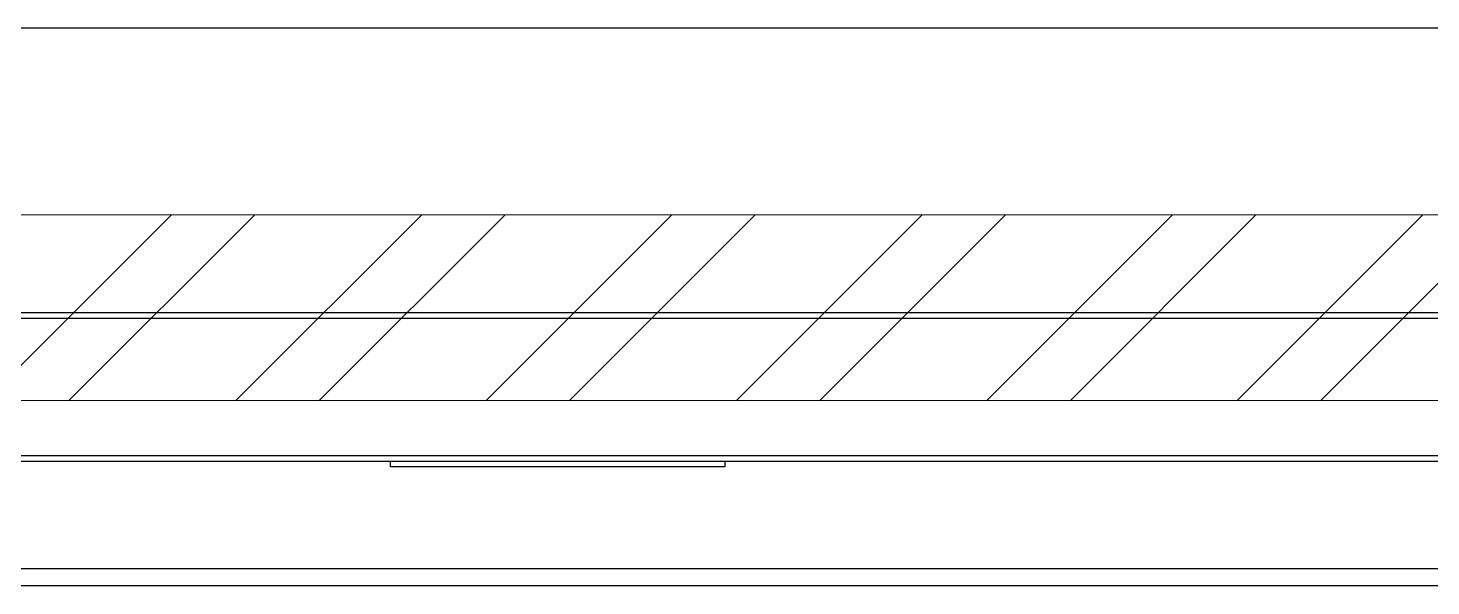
# Model space of a CAD drawing. Header units: millimetres. Extents: x 32496 to 166256, y 3504 to 23939.
# Drawn here: x 100651 to 101406, y 8558 to 8858 of the extents above; entities that cross this region are included whole.
import ezdxf

# ---------------------------------------------------------------- set-up
doc = ezdxf.new("R2010")
doc.units = ezdxf.units.MM
doc.layers.get('0').update_dxf_attribs({"lineweight": 35})
for name, color, linetype in [('FG-S100X100-2059_0', 7, 'Continuous'), ('QIAOJIA_0', 7, 'Continuous'), ('S04S0230_0', 7, 'Continuous')]:
    doc.layers.add(name, color=color, linetype=linetype)

# ---------------------------------------------------------------- blocks, each defined once
blk = doc.blocks.new('etryt5rte')
at = {"color": 2, "lineweight": -3}
for p, q in [((76194.75, -53517.2), (63702.7, -53517.2)), ((76094.75, -53617.2), (63802.7, -53619.51)), ((75994.75, -53717.2), (63902.7, -53719.51)), ((75894.64, -53817.41), (64002.7, -53817.41))]:
    blk.add_line(p, q, dxfattribs=at)
at = {"color": 2}
for p, q in [((72531.14, -53717.86), (72631.15, -53617.85)), ((72576.05, -53717.86), (72676.06, -53617.85)), ((72665.87, -53717.84), (72765.88, -53617.83)), ((72710.78, -53717.83), (72810.79, -53617.82)), ((72800.6, -53717.81), (72900.61, -53617.8)), ((72845.51, -53717.8), (72945.52, -53617.79)), ((72935.33, -53717.79), (73035.34, -53617.78)), ((72980.24, -53717.78), (73080.25, -53617.77)), ((73070.06, -53717.76), (73170.07, -53617.75)), ((73114.97, -53717.75), (73214.98, -53617.74)), ((73204.79, -53717.74), (73304.79, -53617.73)), ((73249.7, -53717.73), (73349.7, -53617.72))]:
    blk.add_line(p, q, dxfattribs=at)
blk = doc.blocks.new('gtrytrgtrr')
at = {"layer": 'FG-S100X100-2059_0', "color": 7, "linetype": 'Continuous'}
for p, q in [((69069.26, -72454.29), (69069.26, -72451.29)), ((69249.26, -72454.29), (69069.26, -72454.29)), ((69249.26, -72451.29), (69249.26, -72454.29))]:
    blk.add_line(p, q, dxfattribs=at)
at = {"layer": 'QIAOJIA_0', "color": 7, "linetype": 'Continuous'}
blk.add_line((68109.26, -72509.09), (70991.96, -72509.09), dxfattribs=at)
at = {"layer": 'S04S0230_0', "color": 7, "linetype": 'Continuous'}
for p, q in [((60350.26, -72371.29), (72186.26, -72371.29)), ((60350.26, -72451.29), (72186.26, -72451.29))]:
    blk.add_line(p, q, dxfattribs=at)
at = {"layer": 'S04S0230_0', "color": 9, "linetype": 'Continuous'}
for p, q in [((60350.26, -72374.29), (72186.26, -72374.29)), ((60350.26, -72448.29), (72186.26, -72448.29))]:
    blk.add_line(p, q, dxfattribs=at)

msp = doc.modelspace()

# ---------------------------------------------------------------- block references
for name, p in [('etryt5rte', (28096.931, 62375.365)), ('gtrytrgtrr', (31776.885, 81076.369))]:
    msp.add_blockref(name, p)

doc.saveas('drawing.dxf')
